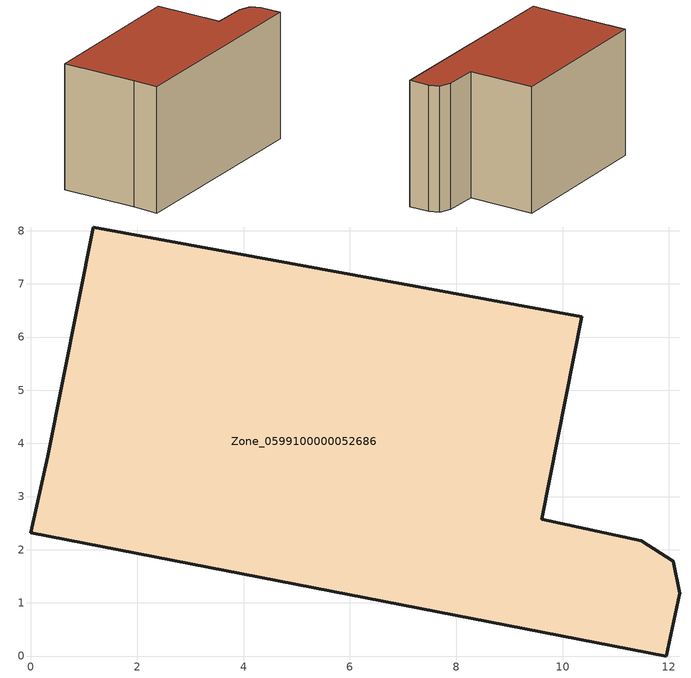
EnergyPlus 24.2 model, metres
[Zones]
Zone_0599100000052686
 floor ground (C_G): 11.48,2.17 12.08,1.78 12.2,1.18 11.95,0 0,2.32 0.32,3.76 1.17,8.07 10.36,6.38 9.61,2.57 z0
 wall outside (C_F): 0.32,3.76 0,2.32 11.95,0 12.2,1.18 12.08,1.78 11.48,2.17 9.61,2.57 10.36,6.38 1.17,8.07 0.32,3.76 z0:7.3
 roof outside (C_R): 10.36,6.38 1.17,8.07 0.32,3.76 0,2.32 11.95,0 12.2,1.18 12.08,1.78 11.48,2.17 9.61,2.57 z7.3
[BUILDING]
Pand.0599100000052686: North Axis=0; Terrain=City; Loads Convergence Tolerance Value=0.04; Temperature Convergence Tolerance Value=0.4; Solar Distribution=FullExterior; Maximum Number of Warmup Days=25; Minimum Number of Warmup Days=1
[Site:Location]
Rotterdam.The.Hague.AP_ZH_NLD Design_Conditions: Latitude=51.96; Longitude=4.45; Time Zone=1; Elevation=-4.5
[SITE:GROUNDTEMPERATURE:BUILDINGSURFACE]
18, 18, 18, 18, 18, 18, 18, 18, 18, 18, 18, 18
[MATERIAL] Thermal Absorptance=0.9; Solar Absorptance=0.7; Visible Absorptance=0.7
Name | Roughness | Thickness | Conductivity | Density | Specific Heat
G.TI.1975-1991 | MediumSmooth | 0.15 | 0.288461 | 540 | 1210
F.TI.1975-1991 | Rough | 0.3 | 0.230769 | 1920 | 840
R.TI.1975-1991 | MediumRough | 0.2 | 0.153846 | 1500 | 1000
[CONSTRUCTION]
C_G: G.TI.1975-1991
C_F: F.TI.1975-1991
C_R: R.TI.1975-1991
[ZONE]
Zone_0599100000052686: Type=1; Multiplier=1; Ceiling Height=Autocalculate; Volume=Autocalculate; Floor Area=autocalculate; Part of Total Floor Area=Yes
[ZONEINFILTRATION:DESIGNFLOWRATE]
Infil_Zone_0599100000052686: Zone or ZoneList or Space or SpaceList=Zone_0599100000052686; Schedule=AlwaysOn; Design Flow Rate Calculation Method=Flow/Area; Flow Rate per Floor Area=0.003; Constant Term Coefficient=1; Temperature Term Coefficient=0; Velocity Term Coefficient=0; Velocity Squared Term Coefficient=0
[HVACTEMPLATE:ZONE:IDEALLOADSAIRSYSTEM]
Zone_0599100000052686: Maximum Heating Supply Air Temperature=50; Minimum Cooling Supply Air Temperature=13; Maximum Heating Supply Air Humidity Ratio=0.0156; Minimum Cooling Supply Air Humidity Ratio=0.0077; Heating Limit=NoLimit; Cooling Limit=NoLimit; Dehumidification Control Type=ConstantSensibleHeatRatio; Cooling Sensible Heat Ratio=0.7; Dehumidification Setpoint=60; Humidification Control Type=None; Humidification Setpoint=30; Outdoor Air Method=None; Outdoor Air Flow Rate per Person=0.00944; Outdoor Air Flow Rate per Zone Floor Area=0; Outdoor Air Flow Rate per Zone=0; Demand Controlled Ventilation Type=None; Outdoor Air Economizer Type=NoEconomizer; Heat Recovery Type=None; Sensible Heat Recovery Effectiveness=0.7; Latent Heat Recovery Effectiveness=0.65
[ZONECONTROL:THERMOSTAT]
ThermostatControl_Zone_0599100000052686: Zone or ZoneList=Zone_0599100000052686; Control Type Schedule=DualSetpointControlType; Control 1=Thermostat_Zone_0599100000052686; Temperature Difference Between Cutout And Setpoint=0
[THERMOSTATSETPOINT:DUALSETPOINT]
Thermostat_Zone_0599100000052686: Heating Setpoint Temperature Schedule=HeatingSetpoint_Zone_0599100000052686; Cooling Setpoint Temperature Schedule=CoolingSetpoint_Zone_0599100000052686
[SCHEDULE:COMPACT]
HeatingSetpoint_Zone_0599100000052686: Through: 12/31, For: AllDays, Until: 24:00, 21
CoolingSetpoint_Zone_0599100000052686: Through: 12/31, For: AllDays, Until: 24:00, 24
DualSetpointControlType: Through: 12/31, For: AllDays, Until: 24:00, 4
AlwaysOn: Through: 12/31, For: AllDays, Until: 24:00, 1
